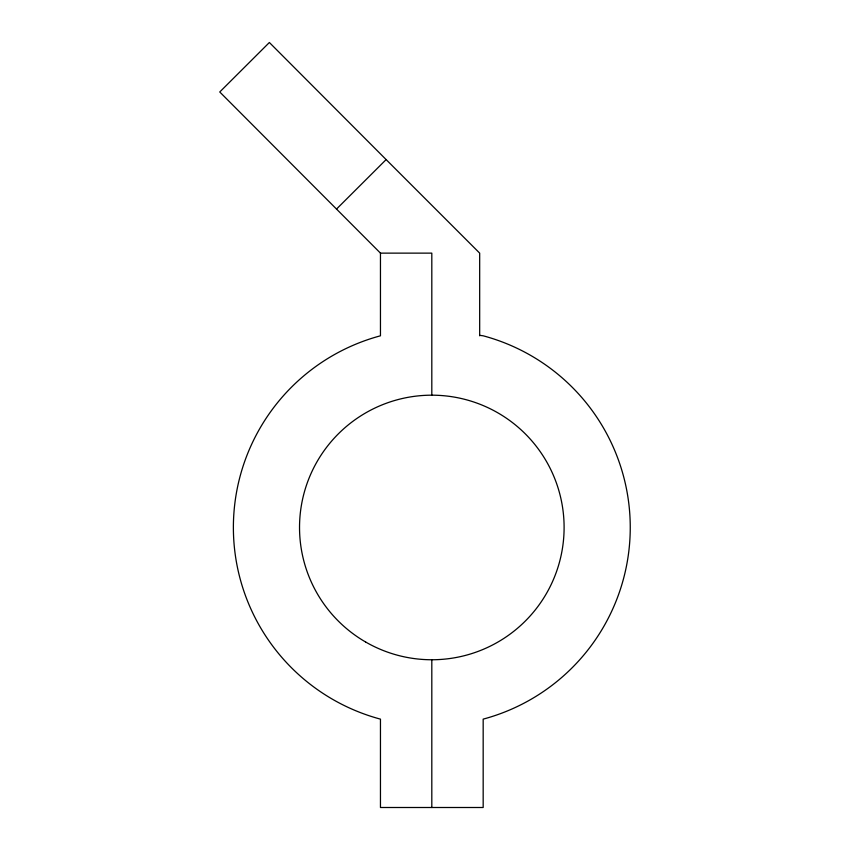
<?xml version="1.0" encoding="UTF-8"?>
<svg xmlns="http://www.w3.org/2000/svg" width="850" height="850" viewBox="0 0 850 850"><rect width="100%" height="100%" fill="white"/><g stroke="black" fill="none" stroke-linecap="round" stroke-linejoin="round"><path stroke-width="1.27" d="M336.515 209.068L386.134 159.587L479.676 253.13L479.676 335.803M386.134 159.587L269.376 42.5L219.757 91.981L380.46 253.13L431.811 253.13L431.811 395.186M479.676 335.346L483.172 335.803A198.422 198.422 0 0 1 483.172 719.132L483.172 807.5L380.46 807.5L380.46 719.132A198.422 198.422 0 0 1 380.46 335.803L380.46 253.13M431.811 659.749L431.811 807.5M365.67 642.026A132.281 132.281 0 0 0 564.102 527.467A132.281 132.281 0 0 0 365.67 412.909A132.281 132.281 0 0 0 365.67 642.026"/></g></svg>
